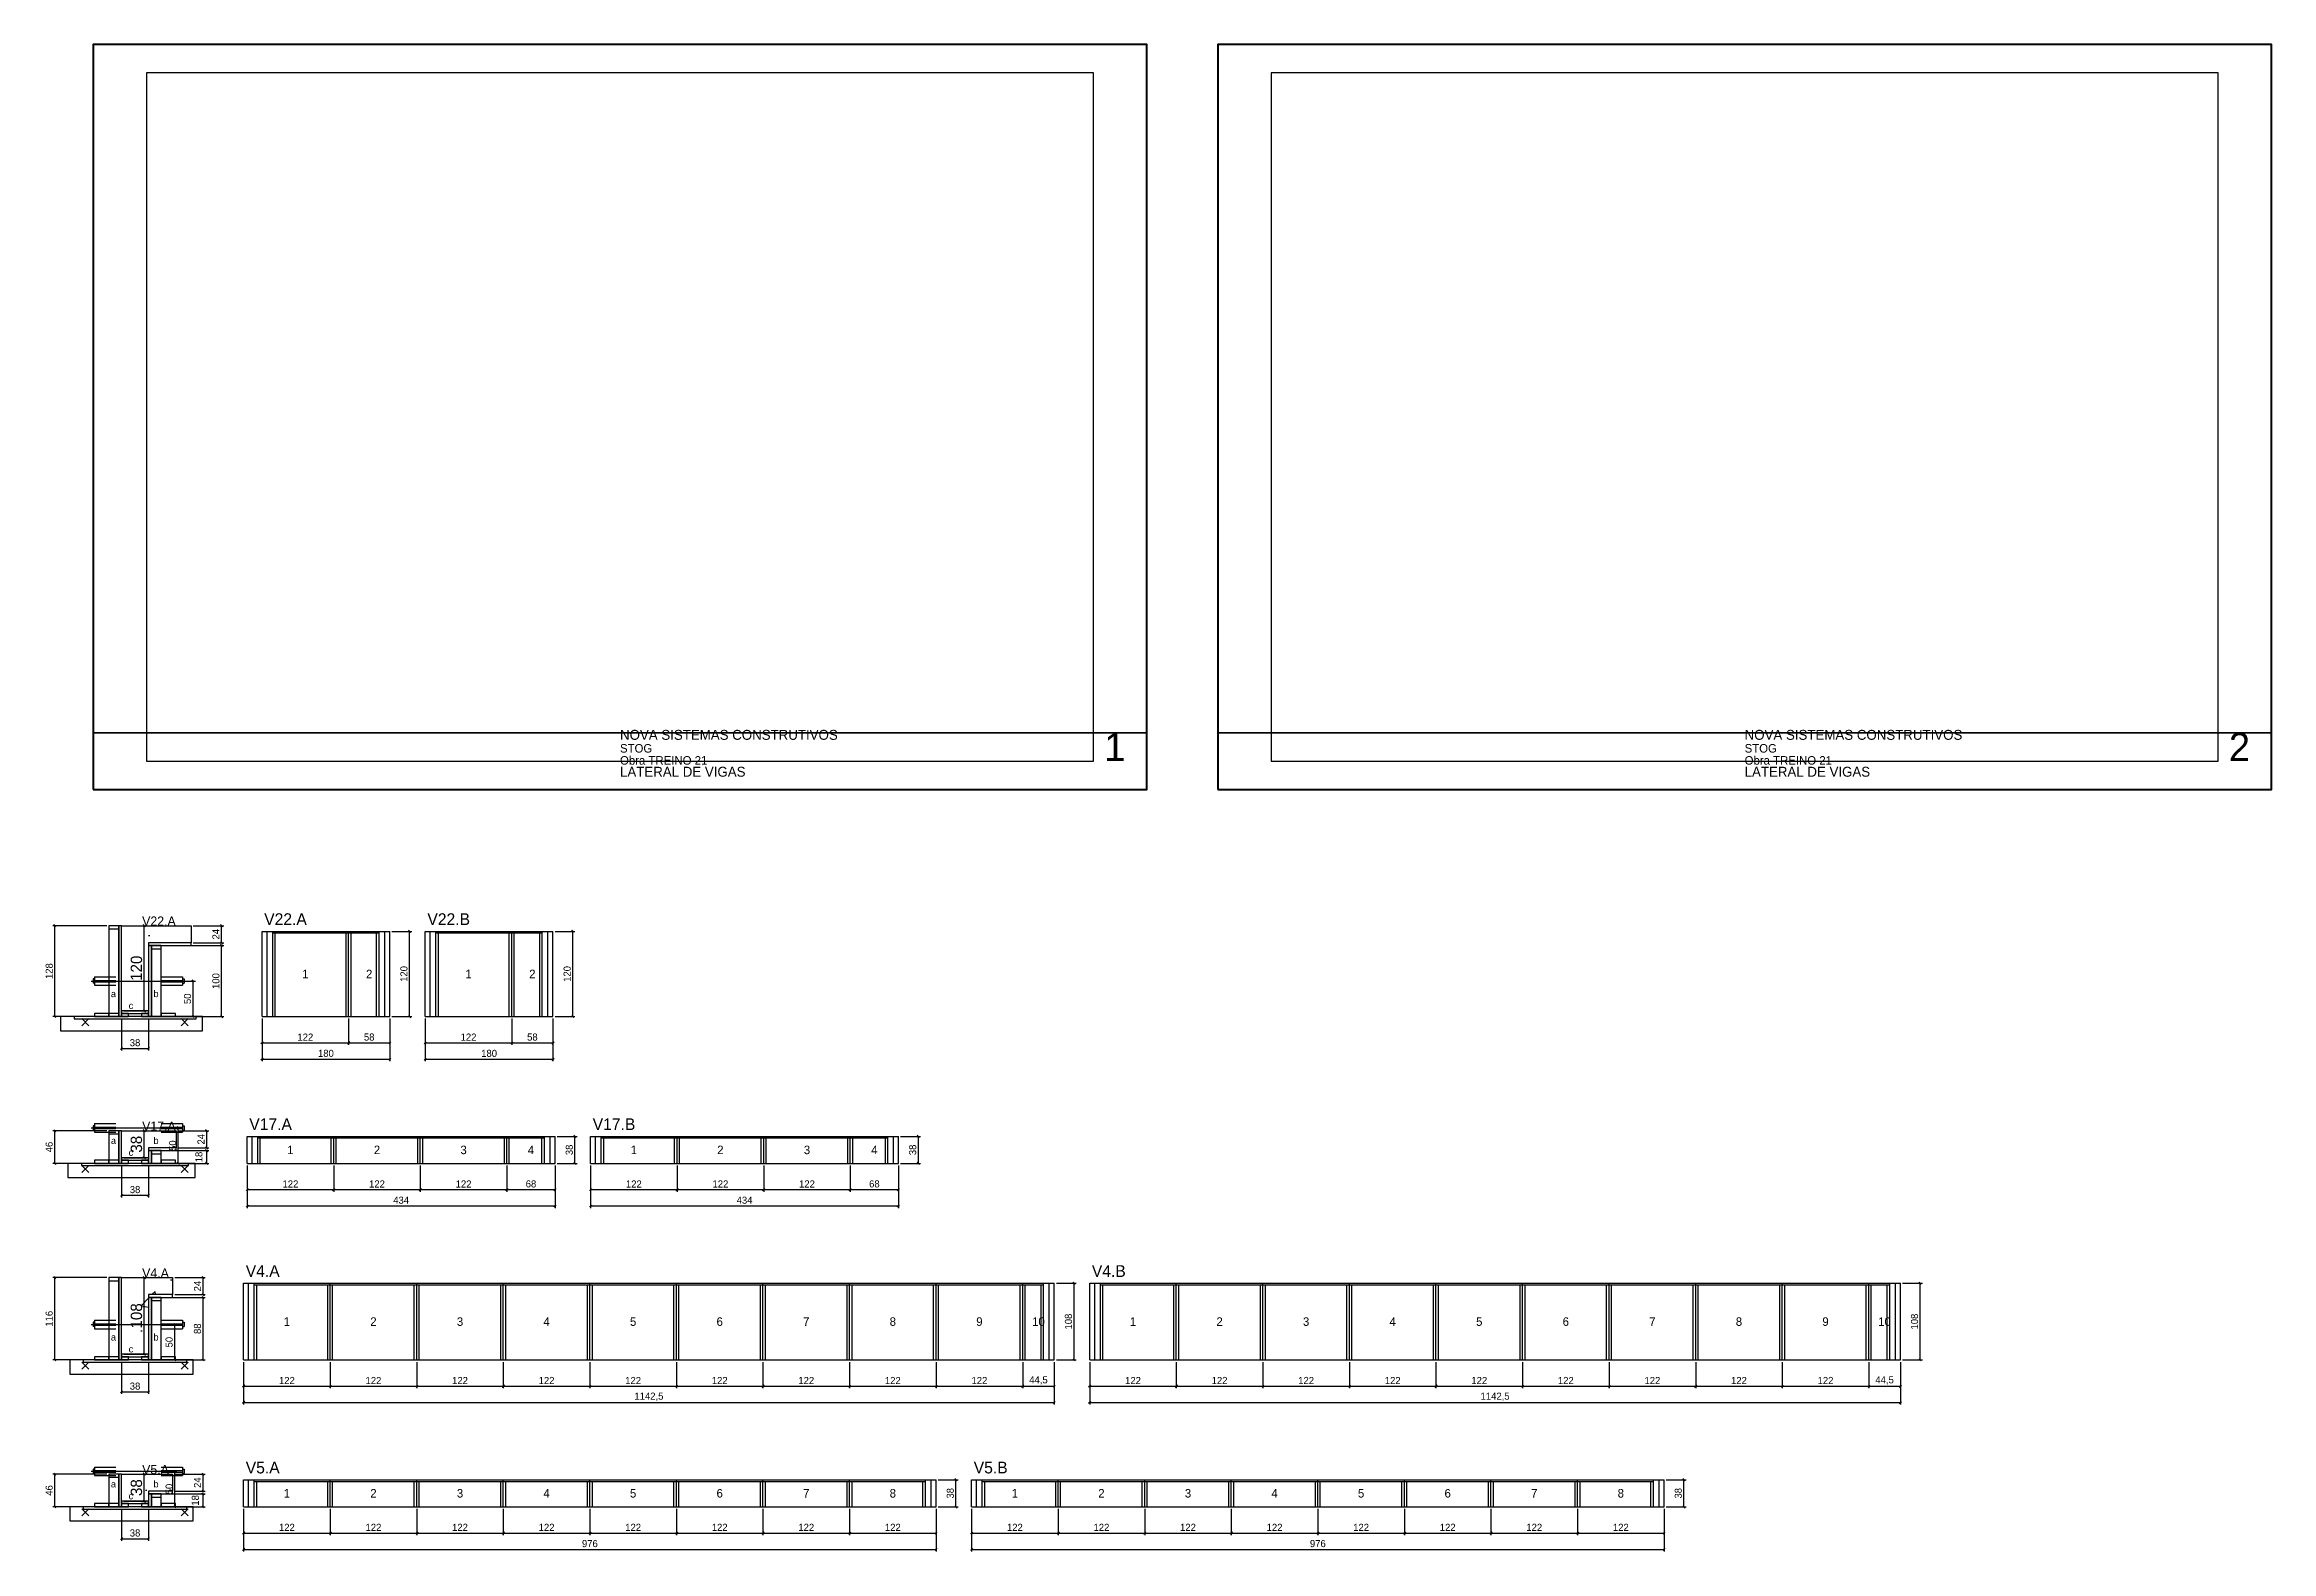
# Model space of a CAD drawing. Extents: x -69 to 3070, y -7854 to 1250.
# Drawn here: x -69 to 3070, y -874 to 1250 of the extents above; entities that cross this region are included whole.
import ezdxf
from ezdxf.enums import TextEntityAlignment as Align

# ---------------------------------------------------------------- set-up
doc = ezdxf.new("R2010")
doc.units = 0
for name, color, linetype in [('5', 5, 'Continuous'), ('barrote', 126, 'Continuous'), ('CARIMBO', 255, 'Continuous'), ('CONCRETO', 251, 'Continuous'), ('COTA', 241, 'Continuous'), ('Cota Seção (2x)', 241, 'Continuous'), ('detalhes', 7, 'Continuous'), ('Folhas', 255, 'Continuous'), ('Hachura', 251, 'Continuous'), ('Madeira', 126, 'Continuous'), ('NOMENCLATURA', 7, 'Continuous'), ('Painéis', 200, 'Continuous'), ('presilha', 224, 'Continuous'), ('SARR_2.2x7', 40, 'Continuous'), ('SARR_3.5x7', 81, 'Continuous'), ('SCO-LAJ', 224, 'Continuous'), ('TENSOR', 224, 'Continuous'), ('Texto Seção', 7, 'Continuous')]:
    doc.layers.add(name, color=color, linetype=linetype)
doc.dimstyles.new('PAINEL', dxfattribs={"dimtxt": 10, "dimasz": 3, "dimexe": 3, "dimexo": 3, "dimgap": 3, "dimtad": 1, "dimblk": 'OBLIQUE', "dimblk1": 'OBLIQUE', "dimcen": 2.5, "dimclrd": 4, "dimclre": 4, "dimclrt": 240, "dimazin": 3, "dimtfac": 1, "dimtmove": 0, "dimatfit": 3})
doc.dimstyles.new('SECAO2X', dxfattribs={"dimtxt": 16, "dimasz": 3, "dimexe": 3, "dimexo": 3, "dimgap": 3, "dimtad": 1, "dimblk": 'OBLIQUE', "dimblk1": 'OBLIQUE', "dimcen": 2.5, "dimclrd": 4, "dimclre": 4, "dimclrt": 240, "dimazin": 3, "dimtfac": 1, "dimtmove": 0, "dimatfit": 3})

# ---------------------------------------------------------------- blocks, each defined once
blk = doc.blocks.new('_OBLIQUE')
at = {"color": 0, "linetype": 'BYBLOCK'}
blk.add_line((-0.5, -0.5), (0.5, 0.5), dxfattribs=at)

msp = doc.modelspace()

# ---------------------------------------------------------------- hatches: boundary and pattern name
at = {"layer": 'Hachura'}
h = msp.add_hatch(dxfattribs=at)
h.set_pattern_fill('AR-CONC')
h.paths.add_polyline_path([(40, -112), (40, 8), (138, 8), (138, -16), (78, -16), (78, -112)])
h = msp.add_hatch(dxfattribs=at)
h.set_pattern_fill('AR-CONC')
h.paths.add_polyline_path([(40, -319), (40, -281), (117, -281), (117, -305), (78, -305), (78, -319)])
h = msp.add_hatch(dxfattribs=at)
h.set_pattern_fill('AR-CONC')
h.paths.add_polyline_path([(40, -596), (40, -488), (112, -488), (112, -512), (78, -512), (78, -596)])
h = msp.add_hatch(dxfattribs=at)
h.set_pattern_fill('AR-CONC')
h.paths.add_polyline_path([(40, -803), (40, -765), (112, -765), (112, -789), (78, -789), (78, -803)])

# ---------------------------------------------------------------- linework, layer by layer
for p, q in [((0, -67), (0, -73)), ((2, -67), (0, -67)), ((2, -73), (0, -73)), ((2, -64), (32, -64)), ((2, -64), (2, -76)), ((2, -69), (32, -69)), ((2, -71), (32, -71)), ((2, -76), (32, -76)), ((96, -64), (126, -64)), ((96, -69), (126, -69)), ((96, -71), (126, -71)), ((96, -76), (126, -76)), ((126, -64), (126, -76)), ((126, -67), (128, -67)), ((126, -73), (128, -73)), ((128, -67), (128, -73)), ((0, -274), (0, -280)), ((2, -274), (0, -274)), ((2, -280), (0, -280)), ((2, -271), (32, -271)), ((2, -271), (2, -283)), ((2, -276), (32, -276)), ((2, -278), (32, -278)), ((96, -271), (126, -271)), ((96, -276), (126, -276)), ((96, -278), (126, -278)), ((126, -271), (126, -283)), ((126, -274), (128, -274)), ((126, -280), (128, -280)), ((128, -274), (128, -280)), ((2, -283), (32, -283)), ((96, -283), (126, -283)), ((0, -551), (0, -557)), ((2, -551), (0, -551)), ((2, -557), (0, -557)), ((2, -548), (32, -548)), ((2, -548), (2, -560)), ((2, -553), (32, -553)), ((2, -555), (32, -555)), ((2, -560), (32, -560)), ((96, -548), (126, -548)), ((96, -553), (126, -553)), ((96, -555), (126, -555)), ((96, -560), (126, -560)), ((126, -548), (126, -560)), ((126, -551), (128, -551)), ((126, -557), (128, -557)), ((128, -551), (128, -557)), ((0, -758), (0, -764)), ((2, -758), (0, -758)), ((2, -764), (0, -764)), ((2, -755), (32, -755)), ((2, -755), (2, -767)), ((2, -760), (32, -760)), ((2, -762), (32, -762)), ((2, -767), (32, -767)), ((96, -755), (126, -755)), ((96, -760), (126, -760)), ((96, -762), (126, -762)), ((96, -767), (126, -767)), ((126, -755), (126, -767)), ((126, -758), (128, -758)), ((126, -764), (128, -764)), ((128, -758), (128, -764))]:
    msp.add_line(p, q)
at = {"layer": 'barrote'}
for points in [[(-46, -140), (154, -140), (154, -120), (-46, -120)], [(-35.5, -347), (143.5, -347), (143.5, -327), (-35.5, -327)], [(-33, -624), (141, -624), (141, -604), (-33, -604)], [(-33, -831), (141, -831), (141, -811), (-33, -811)]]:
    msp.add_lwpolyline(points, close=True, dxfattribs=at)
at = {"layer": 'CARIMBO', "lineweight": 35}
for p, q in [((0, 280), (1485, 280)), ((1585, 280), (3070, 280))]:
    msp.add_line(p, q, dxfattribs=at)
at = {"layer": 'CONCRETO'}
for points in [[(40, -112), (40, 8), (138, 8), (138, -16), (78, -16), (78, -112)], [(40, -319), (40, -281), (117, -281), (117, -305), (78, -305), (78, -319)], [(40, -596), (40, -488), (112, -488), (112, -512), (78, -512), (78, -596)], [(40, -803), (40, -765), (112, -765), (112, -789), (78, -789), (78, -803)]]:
    msp.add_lwpolyline(points, close=True, dxfattribs=at)
at = {"layer": 'Folhas', "lineweight": 50}
for points in [[(0, 200), (1485, 200), (1485, 1250), (0, 1250)], [(1585, 200), (3070, 200), (3070, 1250), (1585, 1250)]]:
    msp.add_lwpolyline(points, close=True, dxfattribs=at)
at = {"layer": 'Folhas', "lineweight": 25}
for points in [[(75, 240), (1410, 240), (1410, 1210), (75, 1210)], [(1660, 240), (2995, 240), (2995, 1210), (1660, 1210)]]:
    msp.add_lwpolyline(points, close=True, dxfattribs=at)
at = {"layer": 'Madeira'}
for points in [[(22, -120), (36, -120), (36, 8), (22, 8)], [(22, 3.6), (36, 3.6), (36, 8), (22, 8)], [(82, -120), (96, -120), (96, -20), (82, -20)], [(82, -24.4), (96, -24.4), (96, -20), (82, -20)], [(2, -120), (22, -120), (22, -115.6), (2, -115.6)], [(22, -120), (36, -120), (36, -115.6), (22, -115.6)], [(40, -120), (50, -120), (50, -115.6), (40, -115.6)], [(68, -120), (78, -120), (78, -115.6), (68, -115.6)], [(96, -120), (116, -120), (116, -115.6), (96, -115.6)], [(22, -327), (36, -327), (36, -281), (22, -281)], [(22, -285.4), (36, -285.4), (36, -281), (22, -281)], [(82, -327), (96, -327), (96, -309), (82, -309)], [(82, -313.4), (96, -313.4), (96, -309), (82, -309)], [(2, -327), (22, -327), (22, -322.6), (2, -322.6)], [(22, -327), (36, -327), (36, -322.6), (22, -322.6)], [(40, -327), (50, -327), (50, -322.6), (40, -322.6)], [(68, -327), (78, -327), (78, -322.6), (68, -322.6)], [(96, -327), (116, -327), (116, -322.6), (96, -322.6)], [(22, -604), (36, -604), (36, -488), (22, -488)], [(22, -492.4), (36, -492.4), (36, -488), (22, -488)], [(82, -604), (96, -604), (96, -516), (82, -516)], [(82, -520.4), (96, -520.4), (96, -516), (82, -516)], [(2, -604), (22, -604), (22, -599.6), (2, -599.6)], [(22, -604), (36, -604), (36, -599.6), (22, -599.6)], [(40, -604), (50, -604), (50, -599.6), (40, -599.6)], [(68, -604), (78, -604), (78, -599.6), (68, -599.6)], [(96, -604), (116, -604), (116, -599.6), (96, -599.6)], [(22, -811), (36, -811), (36, -765), (22, -765)], [(22, -769.4), (36, -769.4), (36, -765), (22, -765)], [(2, -811), (22, -811), (22, -806.6), (2, -806.6)], [(22, -811), (36, -811), (36, -806.6), (22, -806.6)], [(40, -811), (50, -811), (50, -806.6), (40, -806.6)], [(68, -811), (78, -811), (78, -806.6), (68, -806.6)], [(82, -811), (96, -811), (96, -793), (82, -793)], [(82, -797.4), (96, -797.4), (96, -793), (82, -793)], [(96, -811), (116, -811), (116, -806.6), (96, -806.6)]]:
    msp.add_lwpolyline(points, close=True, dxfattribs=at)
at = {"layer": 'Painéis'}
for p, q in [((238, 0), (360, 0)), ((238, -120), (238, 0)), ((360, -120), (360, 0)), ((360, 0), (418, 0)), ((360, -120), (360, 0)), ((418, -120), (418, 0)), ((468, 0), (590, 0)), ((468, -120), (468, 0)), ((590, -120), (590, 0)), ((590, 0), (648, 0)), ((590, -120), (590, 0)), ((648, -120), (648, 0)), ((238, -120), (360, -120)), ((360, -120), (418, -120)), ((468, -120), (590, -120)), ((590, -120), (648, -120)), ((217, -289), (339, -289)), ((217, -327), (217, -289)), ((339, -327), (339, -289)), ((339, -289), (461, -289)), ((339, -327), (339, -289)), ((461, -327), (461, -289)), ((461, -289), (583, -289)), ((461, -327), (461, -289)), ((583, -327), (583, -289)), ((583, -289), (651, -289)), ((583, -327), (583, -289)), ((651, -327), (651, -289)), ((701, -289), (823, -289)), ((701, -327), (701, -289)), ((823, -327), (823, -289)), ((823, -289), (945, -289)), ((823, -327), (823, -289)), ((945, -327), (945, -289)), ((945, -289), (1067, -289)), ((945, -327), (945, -289)), ((1067, -327), (1067, -289)), ((1067, -289), (1135, -289)), ((1067, -327), (1067, -289)), ((1135, -327), (1135, -289)), ((217, -327), (339, -327)), ((339, -327), (461, -327)), ((461, -327), (583, -327)), ((583, -327), (651, -327)), ((701, -327), (823, -327)), ((823, -327), (945, -327)), ((945, -327), (1067, -327)), ((1067, -327), (1135, -327)), ((212, -496), (334, -496)), ((212, -604), (212, -496)), ((334, -604), (334, -496)), ((334, -496), (456, -496)), ((334, -604), (334, -496)), ((456, -604), (456, -496)), ((456, -496), (578, -496)), ((456, -604), (456, -496)), ((578, -604), (578, -496)), ((578, -496), (700, -496)), ((578, -604), (578, -496)), ((700, -604), (700, -496)), ((700, -496), (822, -496)), ((700, -604), (700, -496)), ((822, -604), (822, -496)), ((822, -496), (944, -496)), ((822, -604), (822, -496)), ((944, -604), (944, -496)), ((944, -496), (1066, -496)), ((944, -604), (944, -496)), ((1066, -604), (1066, -496)), ((1066, -496), (1188, -496)), ((1066, -604), (1066, -496)), ((1188, -604), (1188, -496)), ((1188, -496), (1310, -496)), ((1188, -604), (1188, -496)), ((1310, -604), (1310, -496)), ((1310, -496), (1354.5, -496)), ((1310, -604), (1310, -496)), ((1354.5, -604), (1354.5, -496)), ((1404.5, -496), (1526.5, -496)), ((1404.5, -604), (1404.5, -496)), ((1526.5, -604), (1526.5, -496)), ((1526.5, -496), (1648.5, -496)), ((1526.5, -604), (1526.5, -496)), ((1648.5, -604), (1648.5, -496)), ((1648.5, -496), (1770.5, -496)), ((1648.5, -604), (1648.5, -496)), ((1770.5, -604), (1770.5, -496)), ((1770.5, -496), (1892.5, -496)), ((1770.5, -604), (1770.5, -496)), ((1892.5, -604), (1892.5, -496)), ((1892.5, -496), (2014.5, -496)), ((1892.5, -604), (1892.5, -496)), ((2014.5, -604), (2014.5, -496)), ((2014.5, -496), (2136.5, -496)), ((2014.5, -604), (2014.5, -496)), ((2136.5, -604), (2136.5, -496)), ((2136.5, -496), (2258.5, -496)), ((2136.5, -604), (2136.5, -496)), ((2258.5, -604), (2258.5, -496)), ((2258.5, -496), (2380.5, -496)), ((2258.5, -604), (2258.5, -496)), ((2380.5, -604), (2380.5, -496)), ((2380.5, -496), (2502.5, -496)), ((2380.5, -604), (2380.5, -496)), ((2502.5, -604), (2502.5, -496)), ((2502.5, -496), (2547, -496)), ((2502.5, -604), (2502.5, -496)), ((2547, -604), (2547, -496)), ((212, -604), (334, -604)), ((334, -604), (456, -604)), ((456, -604), (578, -604)), ((578, -604), (700, -604)), ((700, -604), (822, -604)), ((822, -604), (944, -604)), ((944, -604), (1066, -604)), ((1066, -604), (1188, -604)), ((1188, -604), (1310, -604)), ((1310, -604), (1354.5, -604)), ((1404.5, -604), (1526.5, -604)), ((1526.5, -604), (1648.5, -604)), ((1648.5, -604), (1770.5, -604)), ((1770.5, -604), (1892.5, -604)), ((1892.5, -604), (2014.5, -604)), ((2014.5, -604), (2136.5, -604)), ((2136.5, -604), (2258.5, -604)), ((2258.5, -604), (2380.5, -604)), ((2380.5, -604), (2502.5, -604)), ((2502.5, -604), (2547, -604)), ((212, -773), (334, -773)), ((212, -811), (212, -773)), ((334, -811), (334, -773)), ((334, -773), (456, -773)), ((334, -811), (334, -773)), ((456, -811), (456, -773)), ((456, -773), (578, -773)), ((456, -811), (456, -773)), ((578, -811), (578, -773)), ((578, -773), (700, -773)), ((578, -811), (578, -773)), ((700, -811), (700, -773)), ((700, -773), (822, -773)), ((700, -811), (700, -773)), ((822, -811), (822, -773)), ((822, -773), (944, -773)), ((822, -811), (822, -773)), ((944, -811), (944, -773)), ((944, -773), (1066, -773)), ((944, -811), (944, -773)), ((1066, -811), (1066, -773)), ((1066, -773), (1188, -773)), ((1066, -811), (1066, -773)), ((1188, -811), (1188, -773)), ((1238, -773), (1360, -773)), ((1238, -811), (1238, -773)), ((1360, -811), (1360, -773)), ((1360, -773), (1482, -773)), ((1360, -811), (1360, -773)), ((1482, -811), (1482, -773)), ((1482, -773), (1604, -773)), ((1482, -811), (1482, -773)), ((1604, -811), (1604, -773)), ((1604, -773), (1726, -773)), ((1604, -811), (1604, -773)), ((1726, -811), (1726, -773)), ((1726, -773), (1848, -773)), ((1726, -811), (1726, -773)), ((1848, -811), (1848, -773)), ((1848, -773), (1970, -773)), ((1848, -811), (1848, -773)), ((1970, -811), (1970, -773)), ((1970, -773), (2092, -773)), ((1970, -811), (1970, -773)), ((2092, -811), (2092, -773)), ((2092, -773), (2214, -773)), ((2092, -811), (2092, -773)), ((2214, -811), (2214, -773)), ((212, -811), (334, -811)), ((334, -811), (456, -811)), ((456, -811), (578, -811)), ((578, -811), (700, -811)), ((700, -811), (822, -811)), ((822, -811), (944, -811)), ((944, -811), (1066, -811)), ((1066, -811), (1188, -811)), ((1238, -811), (1360, -811)), ((1360, -811), (1482, -811)), ((1482, -811), (1604, -811)), ((1604, -811), (1726, -811)), ((1726, -811), (1848, -811)), ((1848, -811), (1970, -811)), ((1970, -811), (2092, -811)), ((2092, -811), (2214, -811))]:
    msp.add_line(p, q, dxfattribs=at)
for points in [[(36, -120), (40, -120), (40, 8), (36, 8)], [(78, -20), (138, -20), (138, -16), (78, -16)], [(78, -120), (82, -120), (82, -20), (78, -20)], [(40, -115.6), (78, -115.6), (78, -112), (40, -112)], [(36, -327), (40, -327), (40, -281), (36, -281)], [(78, -309), (117, -309), (117, -305), (78, -305)], [(78, -327), (82, -327), (82, -309), (78, -309)], [(40, -322.6), (78, -322.6), (78, -319), (40, -319)], [(36, -604), (40, -604), (40, -488), (36, -488)], [(78, -516), (112, -516), (112, -512), (78, -512)], [(78, -604), (82, -604), (82, -516), (78, -516)], [(40, -599.6), (78, -599.6), (78, -596), (40, -596)], [(36, -811), (40, -811), (40, -765), (36, -765)], [(40, -806.6), (78, -806.6), (78, -803), (40, -803)], [(78, -793), (112, -793), (112, -789), (78, -789)], [(78, -811), (82, -811), (82, -793), (78, -793)]]:
    msp.add_lwpolyline(points, close=True, dxfattribs=at)
at = {"layer": 'presilha'}
for p, q in [((-16, -133), (-6, -123)), ((-16, -123), (-6, -133)), ((124, -133), (134, -123)), ((124, -123), (134, -133)), ((-16, -340), (-6, -330)), ((-16, -330), (-6, -340)), ((124, -340), (134, -330)), ((124, -330), (134, -340)), ((-16, -617), (-6, -607)), ((-16, -607), (-6, -617)), ((124, -617), (134, -607)), ((124, -607), (134, -617)), ((-16, -824), (-6, -814)), ((-16, -814), (-6, -824)), ((124, -824), (134, -814)), ((124, -814), (134, -824))]:
    msp.add_line(p, q, dxfattribs=at)
at = {"layer": 'SARR_2.2x7'}
for p, q in [((245, -120), (245, 0)), ((411, -120), (411, 0)), ((475, -120), (475, 0)), ((641, -120), (641, 0)), ((253, -2.2), (360, -2.2)), ((360, -2.2), (403, -2.2)), ((483, -2.2), (590, -2.2)), ((590, -2.2), (633, -2.2)), ((224, -327), (224, -289)), ((232, -291.2), (339, -291.2)), ((339, -291.2), (461, -291.2)), ((461, -291.2), (583, -291.2)), ((583, -291.2), (636, -291.2)), ((644, -327), (644, -289)), ((708, -327), (708, -289)), ((716, -291.2), (823, -291.2)), ((823, -291.2), (945, -291.2)), ((945, -291.2), (1067, -291.2)), ((1067, -291.2), (1120, -291.2)), ((1128, -327), (1128, -289)), ((219, -604), (219, -496)), ((227, -498.2), (334, -498.2)), ((334, -498.2), (456, -498.2)), ((456, -498.2), (578, -498.2)), ((578, -498.2), (700, -498.2)), ((700, -498.2), (822, -498.2)), ((822, -498.2), (944, -498.2)), ((944, -498.2), (1066, -498.2)), ((1066, -498.2), (1188, -498.2)), ((1188, -498.2), (1310, -498.2)), ((1310, -498.2), (1339.5, -498.2)), ((1347.5, -604), (1347.5, -496)), ((1411.5, -604), (1411.5, -496)), ((1419.5, -498.2), (1526.5, -498.2)), ((1526.5, -498.2), (1648.5, -498.2)), ((1648.5, -498.2), (1770.5, -498.2)), ((1770.5, -498.2), (1892.5, -498.2)), ((1892.5, -498.2), (2014.5, -498.2)), ((2014.5, -498.2), (2136.5, -498.2)), ((2136.5, -498.2), (2258.5, -498.2)), ((2258.5, -498.2), (2380.5, -498.2)), ((2380.5, -498.2), (2502.5, -498.2)), ((2502.5, -498.2), (2532, -498.2)), ((2540, -604), (2540, -496)), ((219, -811), (219, -773)), ((227, -775.2), (334, -775.2)), ((334, -775.2), (456, -775.2)), ((456, -775.2), (578, -775.2)), ((578, -775.2), (700, -775.2)), ((700, -775.2), (822, -775.2)), ((822, -775.2), (944, -775.2)), ((944, -775.2), (1066, -775.2)), ((1066, -775.2), (1173, -775.2)), ((1181, -811), (1181, -773)), ((1245, -811), (1245, -773)), ((1253, -775.2), (1360, -775.2)), ((1360, -775.2), (1482, -775.2)), ((1482, -775.2), (1604, -775.2)), ((1604, -775.2), (1726, -775.2)), ((1726, -775.2), (1848, -775.2)), ((1848, -775.2), (1970, -775.2)), ((1970, -775.2), (2092, -775.2)), ((2092, -775.2), (2199, -775.2)), ((2207, -811), (2207, -773))]:
    msp.add_line(p, q, dxfattribs=at)
at = {"layer": 'SARR_3.5x7'}
for p, q in [((253, -120), (253, 0)), ((360, -120), (360, 0)), ((360, -120), (360, 0)), ((403, -120), (403, 0)), ((483, -120), (483, 0)), ((590, -120), (590, 0)), ((590, -120), (590, 0)), ((633, -120), (633, 0)), ((256.5, -120), (256.5, -2.2)), ((356.5, -120), (356.5, -2.2)), ((363.5, -120), (363.5, -2.2)), ((399.5, -120), (399.5, -2.2)), ((486.5, -120), (486.5, -2.2)), ((586.5, -120), (586.5, -2.2)), ((593.5, -120), (593.5, -2.2)), ((629.5, -120), (629.5, -2.2)), ((253, -120), (256.5, -120)), ((356.5, -120), (360, -120)), ((360, -120), (363.5, -120)), ((399.5, -120), (403, -120)), ((483, -120), (486.5, -120)), ((586.5, -120), (590, -120)), ((590, -120), (593.5, -120)), ((629.5, -120), (633, -120)), ((232, -327), (232, -289)), ((235.5, -327), (235.5, -291.2)), ((335.5, -327), (335.5, -291.2)), ((339, -327), (339, -289)), ((339, -327), (339, -289)), ((342.5, -327), (342.5, -291.2)), ((457.5, -327), (457.5, -291.2)), ((461, -327), (461, -289)), ((461, -327), (461, -289)), ((464.5, -327), (464.5, -291.2)), ((579.5, -327), (579.5, -291.2)), ((583, -327), (583, -289)), ((583, -327), (583, -289)), ((586.5, -327), (586.5, -291.2)), ((632.5, -327), (632.5, -291.2)), ((636, -327), (636, -289)), ((716, -327), (716, -289)), ((719.5, -327), (719.5, -291.2)), ((819.5, -327), (819.5, -291.2)), ((823, -327), (823, -289)), ((823, -327), (823, -289)), ((826.5, -327), (826.5, -291.2)), ((941.5, -327), (941.5, -291.2)), ((945, -327), (945, -289)), ((945, -327), (945, -289)), ((948.5, -327), (948.5, -291.2)), ((1063.5, -327), (1063.5, -291.2)), ((1067, -327), (1067, -289)), ((1067, -327), (1067, -289)), ((1070.5, -327), (1070.5, -291.2)), ((1116.5, -327), (1116.5, -291.2)), ((1120, -327), (1120, -289)), ((232, -327), (235.5, -327)), ((335.5, -327), (339, -327)), ((339, -327), (342.5, -327)), ((457.5, -327), (461, -327)), ((461, -327), (464.5, -327)), ((579.5, -327), (583, -327)), ((583, -327), (586.5, -327)), ((632.5, -327), (636, -327)), ((716, -327), (719.5, -327)), ((819.5, -327), (823, -327)), ((823, -327), (826.5, -327)), ((941.5, -327), (945, -327)), ((945, -327), (948.5, -327)), ((1063.5, -327), (1067, -327)), ((1067, -327), (1070.5, -327)), ((1116.5, -327), (1120, -327)), ((227, -604), (227, -496)), ((230.5, -604), (230.5, -498.2)), ((330.5, -604), (330.5, -498.2)), ((334, -604), (334, -496)), ((334, -604), (334, -496)), ((337.5, -604), (337.5, -498.2)), ((452.5, -604), (452.5, -498.2)), ((456, -604), (456, -496)), ((456, -604), (456, -496)), ((459.5, -604), (459.5, -498.2)), ((574.5, -604), (574.5, -498.2)), ((578, -604), (578, -496)), ((578, -604), (578, -496)), ((581.5, -604), (581.5, -498.2)), ((696.5, -604), (696.5, -498.2)), ((700, -604), (700, -496)), ((700, -604), (700, -496)), ((703.5, -604), (703.5, -498.2)), ((818.5, -604), (818.5, -498.2)), ((822, -604), (822, -496)), ((822, -604), (822, -496)), ((825.5, -604), (825.5, -498.2)), ((940.5, -604), (940.5, -498.2)), ((944, -604), (944, -496)), ((944, -604), (944, -496)), ((947.5, -604), (947.5, -498.2)), ((1062.5, -604), (1062.5, -498.2)), ((1066, -604), (1066, -496)), ((1066, -604), (1066, -496)), ((1069.5, -604), (1069.5, -498.2)), ((1184.5, -604), (1184.5, -498.2)), ((1188, -604), (1188, -496)), ((1188, -604), (1188, -496)), ((1191.5, -604), (1191.5, -498.2)), ((1306.5, -604), (1306.5, -498.2)), ((1310, -604), (1310, -496)), ((1310, -604), (1310, -496)), ((1313.5, -604), (1313.5, -498.2)), ((1336, -604), (1336, -498.2)), ((1339.5, -604), (1339.5, -496)), ((1419.5, -604), (1419.5, -496)), ((1423, -604), (1423, -498.2)), ((1523, -604), (1523, -498.2)), ((1526.5, -604), (1526.5, -496)), ((1526.5, -604), (1526.5, -496)), ((1530, -604), (1530, -498.2)), ((1645, -604), (1645, -498.2)), ((1648.5, -604), (1648.5, -496)), ((1648.5, -604), (1648.5, -496)), ((1652, -604), (1652, -498.2)), ((1767, -604), (1767, -498.2)), ((1770.5, -604), (1770.5, -496)), ((1770.5, -604), (1770.5, -496)), ((1774, -604), (1774, -498.2)), ((1889, -604), (1889, -498.2)), ((1892.5, -604), (1892.5, -496)), ((1892.5, -604), (1892.5, -496)), ((1896, -604), (1896, -498.2)), ((2011, -604), (2011, -498.2)), ((2014.5, -604), (2014.5, -496)), ((2014.5, -604), (2014.5, -496)), ((2018, -604), (2018, -498.2)), ((2133, -604), (2133, -498.2)), ((2136.5, -604), (2136.5, -496)), ((2136.5, -604), (2136.5, -496)), ((2140, -604), (2140, -498.2)), ((2255, -604), (2255, -498.2)), ((2258.5, -604), (2258.5, -496)), ((2258.5, -604), (2258.5, -496)), ((2262, -604), (2262, -498.2)), ((2377, -604), (2377, -498.2)), ((2380.5, -604), (2380.5, -496)), ((2380.5, -604), (2380.5, -496)), ((2384, -604), (2384, -498.2)), ((2499, -604), (2499, -498.2)), ((2502.5, -604), (2502.5, -496)), ((2502.5, -604), (2502.5, -496)), ((2506, -604), (2506, -498.2)), ((2528.5, -604), (2528.5, -498.2)), ((2532, -604), (2532, -496)), ((227, -604), (230.5, -604)), ((330.5, -604), (334, -604)), ((334, -604), (337.5, -604)), ((452.5, -604), (456, -604)), ((456, -604), (459.5, -604)), ((574.5, -604), (578, -604)), ((578, -604), (581.5, -604)), ((696.5, -604), (700, -604)), ((700, -604), (703.5, -604)), ((818.5, -604), (822, -604)), ((822, -604), (825.5, -604)), ((940.5, -604), (944, -604)), ((944, -604), (947.5, -604)), ((1062.5, -604), (1066, -604)), ((1066, -604), (1069.5, -604)), ((1184.5, -604), (1188, -604)), ((1188, -604), (1191.5, -604)), ((1306.5, -604), (1310, -604)), ((1310, -604), (1313.5, -604)), ((1336, -604), (1339.5, -604)), ((1419.5, -604), (1423, -604)), ((1523, -604), (1526.5, -604)), ((1526.5, -604), (1530, -604)), ((1645, -604), (1648.5, -604)), ((1648.5, -604), (1652, -604)), ((1767, -604), (1770.5, -604)), ((1770.5, -604), (1774, -604)), ((1889, -604), (1892.5, -604)), ((1892.5, -604), (1896, -604)), ((2011, -604), (2014.5, -604)), ((2014.5, -604), (2018, -604)), ((2133, -604), (2136.5, -604)), ((2136.5, -604), (2140, -604)), ((2255, -604), (2258.5, -604)), ((2258.5, -604), (2262, -604)), ((2377, -604), (2380.5, -604)), ((2380.5, -604), (2384, -604)), ((2499, -604), (2502.5, -604)), ((2502.5, -604), (2506, -604)), ((2528.5, -604), (2532, -604)), ((227, -811), (227, -773)), ((230.5, -811), (230.5, -775.2)), ((330.5, -811), (330.5, -775.2)), ((334, -811), (334, -773)), ((334, -811), (334, -773)), ((337.5, -811), (337.5, -775.2)), ((452.5, -811), (452.5, -775.2)), ((456, -811), (456, -773)), ((456, -811), (456, -773)), ((459.5, -811), (459.5, -775.2)), ((574.5, -811), (574.5, -775.2)), ((578, -811), (578, -773)), ((578, -811), (578, -773)), ((581.5, -811), (581.5, -775.2)), ((696.5, -811), (696.5, -775.2)), ((700, -811), (700, -773)), ((700, -811), (700, -773)), ((703.5, -811), (703.5, -775.2)), ((818.5, -811), (818.5, -775.2)), ((822, -811), (822, -773)), ((822, -811), (822, -773)), ((825.5, -811), (825.5, -775.2)), ((940.5, -811), (940.5, -775.2)), ((944, -811), (944, -773)), ((944, -811), (944, -773)), ((947.5, -811), (947.5, -775.2)), ((1062.5, -811), (1062.5, -775.2)), ((1066, -811), (1066, -773)), ((1066, -811), (1066, -773)), ((1069.5, -811), (1069.5, -775.2)), ((1169.5, -811), (1169.5, -775.2)), ((1173, -811), (1173, -773)), ((1253, -811), (1253, -773)), ((1256.5, -811), (1256.5, -775.2)), ((1356.5, -811), (1356.5, -775.2)), ((1360, -811), (1360, -773)), ((1360, -811), (1360, -773)), ((1363.5, -811), (1363.5, -775.2)), ((1478.5, -811), (1478.5, -775.2)), ((1482, -811), (1482, -773)), ((1482, -811), (1482, -773)), ((1485.5, -811), (1485.5, -775.2)), ((1600.5, -811), (1600.5, -775.2)), ((1604, -811), (1604, -773)), ((1604, -811), (1604, -773)), ((1607.5, -811), (1607.5, -775.2)), ((1722.5, -811), (1722.5, -775.2)), ((1726, -811), (1726, -773)), ((1726, -811), (1726, -773)), ((1729.5, -811), (1729.5, -775.2)), ((1844.5, -811), (1844.5, -775.2)), ((1848, -811), (1848, -773)), ((1848, -811), (1848, -773)), ((1851.5, -811), (1851.5, -775.2)), ((1966.5, -811), (1966.5, -775.2)), ((1970, -811), (1970, -773)), ((1970, -811), (1970, -773)), ((1973.5, -811), (1973.5, -775.2)), ((2088.5, -811), (2088.5, -775.2)), ((2092, -811), (2092, -773)), ((2092, -811), (2092, -773)), ((2095.5, -811), (2095.5, -775.2)), ((2195.5, -811), (2195.5, -775.2)), ((2199, -811), (2199, -773)), ((227, -811), (230.5, -811)), ((330.5, -811), (334, -811)), ((334, -811), (337.5, -811)), ((452.5, -811), (456, -811)), ((456, -811), (459.5, -811)), ((574.5, -811), (578, -811)), ((578, -811), (581.5, -811)), ((696.5, -811), (700, -811)), ((700, -811), (703.5, -811)), ((818.5, -811), (822, -811)), ((822, -811), (825.5, -811)), ((940.5, -811), (944, -811)), ((944, -811), (947.5, -811)), ((1062.5, -811), (1066, -811)), ((1066, -811), (1069.5, -811)), ((1169.5, -811), (1173, -811)), ((1253, -811), (1256.5, -811)), ((1356.5, -811), (1360, -811)), ((1360, -811), (1363.5, -811)), ((1478.5, -811), (1482, -811)), ((1482, -811), (1485.5, -811)), ((1600.5, -811), (1604, -811)), ((1604, -811), (1607.5, -811)), ((1722.5, -811), (1726, -811)), ((1726, -811), (1729.5, -811)), ((1844.5, -811), (1848, -811)), ((1848, -811), (1851.5, -811)), ((1966.5, -811), (1970, -811)), ((1970, -811), (1973.5, -811)), ((2088.5, -811), (2092, -811)), ((2092, -811), (2095.5, -811)), ((2195.5, -811), (2199, -811))]:
    msp.add_line(p, q, dxfattribs=at)
at = {"layer": 'SCO-LAJ'}
for points in [[(-27, -123.2), (145, -123.2), (145, -120), (-27, -120)], [(-16.5, -330.2), (134.5, -330.2), (134.5, -327), (-16.5, -327)], [(-14, -607.2), (132, -607.2), (132, -604), (-14, -604)], [(-14, -814.2), (132, -814.2), (132, -811), (-14, -811)]]:
    msp.add_lwpolyline(points, close=True, dxfattribs=at)
at = {"layer": 'TENSOR'}
for p, q in [((-3, -70), (136, -70)), ((-3, -277), (115, -277)), ((-3, -554), (110, -554)), ((-3, -761), (110, -761))]:
    msp.add_line(p, q, dxfattribs=at)

# ---------------------------------------------------------------- texts
at = {"layer": '5'}
for s, p in [('1', (299, -60)), ('2', (389, -60)), ('1', (529, -60)), ('2', (619, -60)), ('1', (278, -308)), ('2', (400, -308)), ('3', (522, -308)), ('4', (617, -308)), ('1', (762, -308)), ('2', (884, -308)), ('3', (1006, -308)), ('4', (1101, -308)), ('1', (273, -550)), ('2', (395, -550)), ('3', (517, -550)), ('4', (639, -550)), ('5', (761, -550)), ('6', (883, -550)), ('7', (1005, -550)), ('8', (1127, -550)), ('9', (1249, -550)), ('10', (1332.25, -550)), ('1', (1465.5, -550)), ('2', (1587.5, -550)), ('3', (1709.5, -550)), ('4', (1831.5, -550)), ('5', (1953.5, -550)), ('6', (2075.5, -550)), ('7', (2197.5, -550)), ('8', (2319.5, -550)), ('9', (2441.5, -550)), ('10', (2524.75, -550)), ('1', (273, -792)), ('2', (395, -792)), ('3', (517, -792)), ('4', (639, -792)), ('5', (761, -792)), ('6', (883, -792)), ('7', (1005, -792)), ('8', (1127, -792)), ('1', (1299, -792)), ('2', (1421, -792)), ('3', (1543, -792)), ('4', (1665, -792)), ('5', (1787, -792)), ('6', (1909, -792)), ('7', (2031, -792)), ('8', (2153, -792))]:
    msp.add_text(s, height=12, dxfattribs=at).set_placement(p, align=Align.MIDDLE_CENTER)
at = {"layer": 'CARIMBO'}
for s, height, p in [('NOVA SISTEMAS CONSTRUTIVOS', 14, (742.5, 270)), ('NOVA SISTEMAS CONSTRUTIVOS', 14, (2327.5, 270)), ('STOG', 12, (742.5, 252)), ('1', 40, (1425, 240)), ('STOG', 12, (2327.5, 252)), ('2', 40, (3010, 240)), ('Obra TREINO 21', 12, (742.5, 235)), ('LATERAL DE VIGAS', 14, (742.5, 218)), ('Obra TREINO 21', 12, (2327.5, 235)), ('LATERAL DE VIGAS', 14, (2327.5, 218))]:
    msp.add_text(s, height=height, dxfattribs=at).set_placement(p)
at = {"layer": 'detalhes'}
for s, p in [('a', (25, -92.7)), ('b', (85, -92.7)), ('c', (50, -109.5)), ('a', (25, -299.7)), ('c', (50, -316.5)), ('b', (85, -299.7)), ('a', (25, -576.7)), ('c', (50, -593.5)), ('b', (85, -576.7)), ('a', (25, -783.7)), ('b', (85, -783.7)), ('c', (50, -800.5))]:
    msp.add_text(s, height=9.6, dxfattribs=at).set_placement(p)
at = {"layer": 'NOMENCLATURA'}
for s, p in [('V22.A', (241, 9)), ('V22.B', (471, 9)), ('V17.A', (220, -280)), ('V17.B', (704, -280)), ('V4.A', (215, -487)), ('V4.B', (1407.5, -487)), ('V5.A', (215, -764)), ('V5.B', (1241, -764))]:
    msp.add_text(s, height=16.5, dxfattribs=at).set_placement(p)
at = {"layer": 'Texto Seção'}
for s, p in [('V22.A', (69, 8)), ('V17.A', (69, -281)), ('V4.A', (69, -488)), ('V5.A', (69, -765))]:
    msp.add_text(s, height=13, dxfattribs=at).set_placement(p)

# ---------------------------------------------------------------- dimensions: what is measured, and where the dimension line sits
at = {"layer": 'COTA'}
for base, p1, p2 in [((-54, -120), (2, -120), (22, 8)), ((181, -16), (138, -16), (138, 8)), ((446, -120), (418, -120), (418, 0)), ((676, -120), (648, -120), (648, 0)), ((181, -120), (96, -120), (96, -20)), ((141, -120), (96, -120), (96, -70)), ((-54, -327), (2, -327), (22, -281)), ((120, -327), (96, -327), (96, -277)), ((160, -305), (117, -305), (117, -281)), ((160, -327), (96, -327), (96, -309)), ((679, -327), (651, -327), (651, -289)), ((1163, -327), (1135, -327), (1135, -289)), ((-54, -604), (2, -604), (22, -488)), ((155, -512), (112, -512), (112, -488)), ((1382.5, -604), (1354.5, -604), (1354.5, -496)), ((2575, -604), (2547, -604), (2547, -496)), ((155, -604), (96, -604), (96, -516)), ((115, -604), (96, -604), (96, -554)), ((-54, -811), (2, -811), (22, -765)), ((115, -811), (96, -811), (96, -761)), ((155, -789), (112, -789), (112, -765)), ((1216, -811), (1188, -811), (1188, -773)), ((2242, -811), (2214, -811), (2214, -773)), ((155, -811), (96, -811), (96, -793))]:
    msp.add_linear_dim(base=base, p1=p1, p2=p2, angle=90, dimstyle='PAINEL', dxfattribs=at).render()
for base, p1, p2 in [((40, -165), (40, -120), (78, -120)), ((238, -157), (238, -120), (360, -120)), ((238, -180), (238, -120), (418, -120)), ((360, -157), (360, -120), (418, -120)), ((468, -157), (468, -120), (590, -120)), ((468, -180), (468, -120), (648, -120)), ((590, -157), (590, -120), (648, -120)), ((40, -372), (40, -327), (78, -327)), ((217, -364), (217, -327), (339, -327)), ((217, -387), (217, -327), (651, -327)), ((339, -364), (339, -327), (461, -327)), ((461, -364), (461, -327), (583, -327)), ((583, -364), (583, -327), (651, -327)), ((701, -364), (701, -327), (823, -327)), ((701, -387), (701, -327), (1135, -327)), ((823, -364), (823, -327), (945, -327)), ((945, -364), (945, -327), (1067, -327)), ((1067, -364), (1067, -327), (1135, -327)), ((40, -649), (40, -604), (78, -604)), ((212, -641), (212, -604), (334, -604)), ((212, -664), (212, -604), (1354.5, -604)), ((334, -641), (334, -604), (456, -604)), ((456, -641), (456, -604), (578, -604)), ((578, -641), (578, -604), (700, -604)), ((700, -641), (700, -604), (822, -604)), ((822, -641), (822, -604), (944, -604)), ((944, -641), (944, -604), (1066, -604)), ((1066, -641), (1066, -604), (1188, -604)), ((1188, -641), (1188, -604), (1310, -604)), ((1310, -641), (1310, -604), (1354.5, -604)), ((1404.5, -641), (1404.5, -604), (1526.5, -604)), ((1404.5, -664), (1404.5, -604), (2547, -604)), ((1526.5, -641), (1526.5, -604), (1648.5, -604)), ((1648.5, -641), (1648.5, -604), (1770.5, -604)), ((1770.5, -641), (1770.5, -604), (1892.5, -604)), ((1892.5, -641), (1892.5, -604), (2014.5, -604)), ((2014.5, -641), (2014.5, -604), (2136.5, -604)), ((2136.5, -641), (2136.5, -604), (2258.5, -604)), ((2258.5, -641), (2258.5, -604), (2380.5, -604)), ((2380.5, -641), (2380.5, -604), (2502.5, -604)), ((2502.5, -641), (2502.5, -604), (2547, -604)), ((40, -856), (40, -811), (78, -811)), ((212, -848), (212, -811), (334, -811)), ((212, -871), (212, -811), (1188, -811)), ((334, -848), (334, -811), (456, -811)), ((456, -848), (456, -811), (578, -811)), ((578, -848), (578, -811), (700, -811)), ((700, -848), (700, -811), (822, -811)), ((822, -848), (822, -811), (944, -811)), ((944, -848), (944, -811), (1066, -811)), ((1066, -848), (1066, -811), (1188, -811)), ((1238, -848), (1238, -811), (1360, -811)), ((1238, -871), (1238, -811), (2214, -811)), ((1360, -848), (1360, -811), (1482, -811)), ((1482, -848), (1482, -811), (1604, -811)), ((1604, -848), (1604, -811), (1726, -811)), ((1726, -848), (1726, -811), (1848, -811)), ((1848, -848), (1848, -811), (1970, -811)), ((1970, -848), (1970, -811), (2092, -811)), ((2092, -848), (2092, -811), (2214, -811))]:
    msp.add_linear_dim(base=base, p1=p1, p2=p2, dimstyle='PAINEL', dxfattribs=at).render()
at = {"layer": 'Cota Seção (2x)'}
for base, p1, p2 in [((72, -112), (40, -112), (40, 8)), ((72, -319), (40, -319), (40, -281)), ((72, -596), (40, -596), (40, -488)), ((72, -803), (40, -803), (40, -765))]:
    msp.add_linear_dim(base=base, p1=p1, p2=p2, angle=90, dimstyle='SECAO2X', dxfattribs=at).render()

doc.saveas('drawing.dxf')
